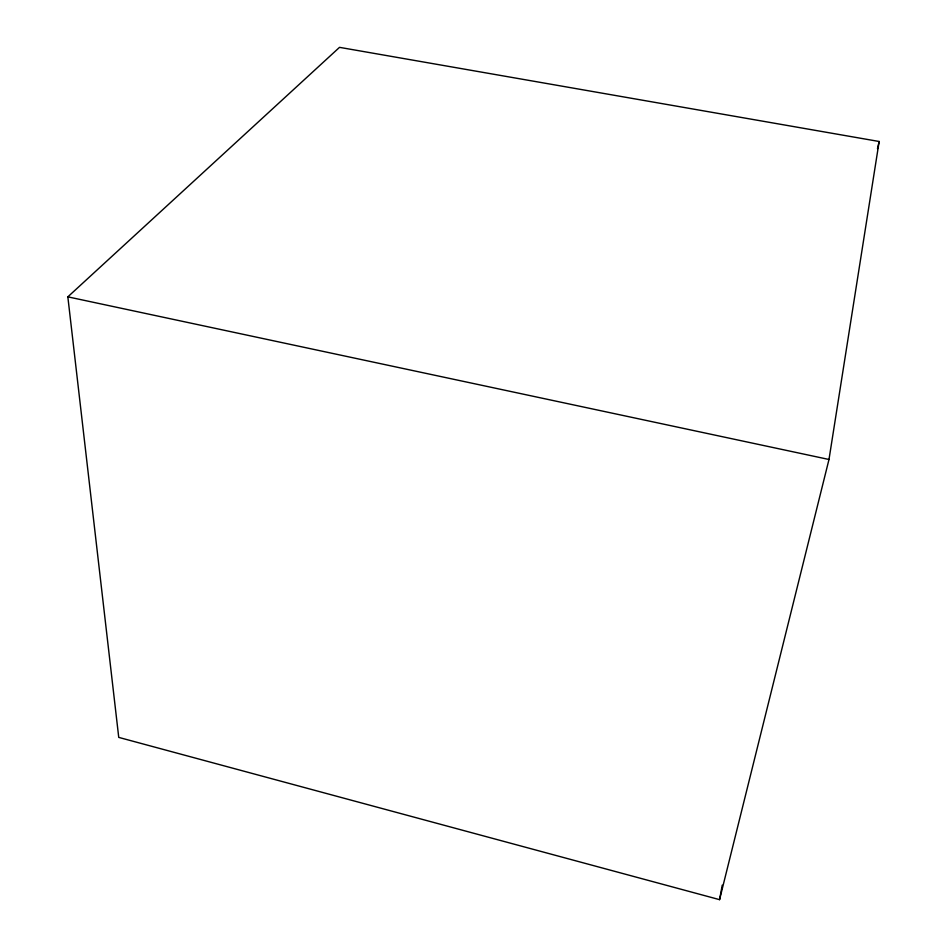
<?xml version="1.0" encoding="UTF-8"?>
<svg xmlns="http://www.w3.org/2000/svg" width="947" height="947" viewBox="0 0 947 947"><rect width="100%" height="100%" fill="white"/><g stroke="black" fill="none" stroke-linecap="round" stroke-linejoin="round"><path stroke-width="1.42" d="M828.992 459.484L879.159 141.494L339.523 47.35L67.841 296.849L118.742 737.393L719.566 899.65L828.992 459.484L67.841 296.849M719.566 899.65L722.253 885.137M877.467 148.679L879.159 141.494"/></g></svg>
